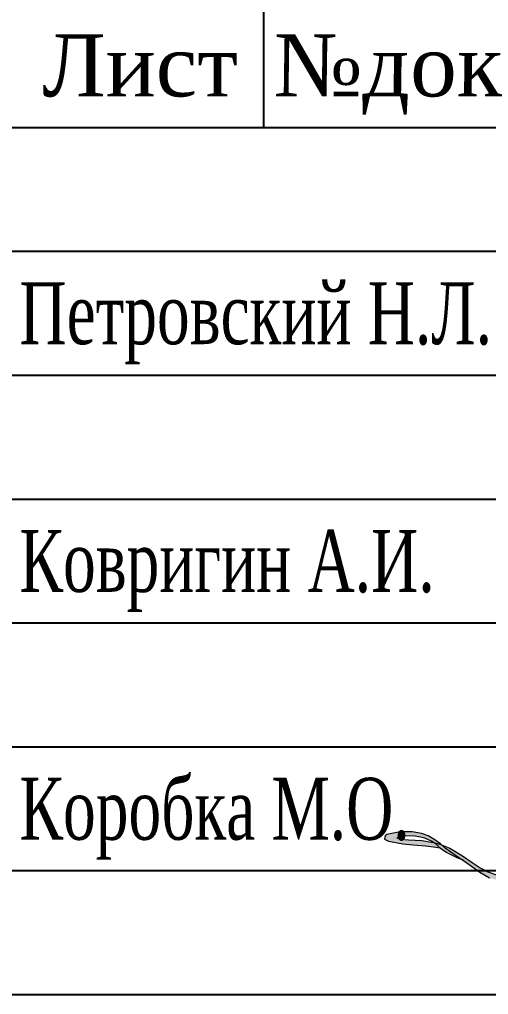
# Model space of a CAD drawing. Header units: millimetres. Extents: x 41890028 to 44740435, y 21258419 to 23626306.
# Drawn here: x 42661082 to 42670559, y 21258419 to 21278097 of the extents above; entities that cross this region are included whole.
import ezdxf
from ezdxf.enums import TextEntityAlignment as Align

# ---------------------------------------------------------------- set-up
doc = ezdxf.new("R2010")
doc.units = ezdxf.units.MM
doc.linetypes.add('______A_', pattern=[0])
for name, color, linetype in [('ГЛ_Штамп', 7, 'Continuous'), ('ГЛ_Штамп_РамкаВнутр', 7, 'Continuous'), ('ГЛ_Штамп_Текст', 7, 'Continuous')]:
    doc.layers.add(name, color=color, linetype=linetype)
doc.layers.add('ГЛ_Штамп_РамкаВнеш', color=6, linetype='Continuous', plot=False)
doc.styles.add('ГеологияШтамп', font='times.ttf')

# ---------------------------------------------------------------- blocks, each defined once
blk = doc.blocks.new('*U58')
at = {"layer": 'ГЛ_Штамп_РамкаВнеш'}
blk.add_lwpolyline([(0, 0), (210, 0), (210, 297), (0, 297)], close=True, dxfattribs=at)
at = {"layer": 'ГЛ_Штамп_РамкаВнутр'}
blk.add_lwpolyline([(20, 5), (205, 5), (205, 292), (20, 292)], close=True, dxfattribs=at)
at = {"layer": 'ГЛ_Штамп_Текст', "style": 'ГеологияШтамп', "flags": 8}
for tag, p in [('Приложение', (191.674, 288.5)), ('Лист', (205, 288.5))]:
    blk.add_attdef(tag, text='', height=3, dxfattribs=at).set_placement(p, align=Align.MIDDLE_RIGHT)
blk = doc.blocks.new('ГЛ_форма3')
at = {"layer": 'ГЛ_Штамп'}
for p, q in [((-155, 55), (-155, 30)), ((-185, 30), (0, 30)), ((-185, 25), (-120, 25)), ((-185, 20), (-120, 20)), ((-185, 15), (-120, 15)), ((-185, 10), (-120, 10)), ((-185, 5), (-120, 5)), ((-185, 0), (0, 0))]:
    blk.add_line(p, q, dxfattribs=at)
at = {"layer": 'ГЛ_Штамп_Текст', "style": 'ГеологияШтамп'}
blk.add_text('Лист', height=2.5, dxfattribs=at).set_placement((-159.99, 32.5), align=Align.MIDDLE_CENTER)
at = {"layer": 'ГЛ_Штамп_Текст', "style": 'ГеологияШтамп', "oblique": 0.8}
blk.add_text('№док', height=2.5, dxfattribs=at).set_placement((-149.993, 32.5), align=Align.MIDDLE_CENTER)
at = {"layer": 'ГЛ_Штамп_Текст', "style": 'ГеологияШтамп', "flags": 8}
for tag, height, p in [('Проект', 4, (-60, 50)), ('НаимПроекта1', 3, (-60, 41)), ('НаимПроекта2', 3, (-60, 35)), ('Альбом1', 2.8, (-85.109, 27.5)), ('Альбом2', 2.8, (-85.109, 22.5)), ('СТ', 3, (-42.5, 20.252)), ('Лист', 3, (-27.5, 20.252)), ('Лис-в', 3, (-10, 20.252)), ('Альбом3', 2.8, (-85.109, 17.5)), ('НаимЛист1', 2.8, (-85.109, 12.5)), ('НаимЛист2', 2.8, (-85.109, 7.5)), ('НаимЛист3', 2.8, (-85.109, 2.5))]:
    blk.add_attdef(tag, text='', height=height, dxfattribs=at).set_placement(p, align=Align.MIDDLE_CENTER)
at = {"layer": 'ГЛ_Штамп_Текст', "style": 'ГеологияШтамп', "width": 0.9, "flags": 8}
for tag, p in [('Надпись1', (-184.365, 22.5)), ('ФИО_1', (-164.87, 22.5)), ('Надпись2', (-184.365, 17.5)), ('ФИО_2', (-164.87, 17.5)), ('Надпись3', (-184.365, 12.5)), ('ФИО_3', (-164.87, 12.5)), ('Надпись4', (-184.365, 7.5)), ('ФИО_4', (-164.87, 7.5)), ('Надпись5', (-184.365, 2.5)), ('ФИО_5', (-164.87, 2.5))]:
    blk.add_attdef(tag, text='', height=2.5, dxfattribs=at).set_placement(p, align=Align.MIDDLE_LEFT)

msp = doc.modelspace()

# ---------------------------------------------------------------- hatches: boundary and pattern name
at = {"linetype": 'Continuous', "lineweight": 20}
h = msp.add_hatch(color=174, dxfattribs=at)
h.dxf.hatch_style = 1
h.paths.add_polyline_path([(42671603.861, 21261069.734), (42671845.361, 21261412.852), (42672235.57, 21262011.755), (42672617.076, 21262563.923), (42672968.041, 21263004.714), (42673186.08, 21263237.847), (42673560.734, 21263620.583), (42673681.312, 21263676.489), (42673750.212, 21263659.289), (42673659.778, 21263596.932), (42673547.816, 21263455.018), (42673373.403, 21263222.796), (42673071.756, 21262857.727), (42672811.218, 21262515.843), (42672552.747, 21262125.596), (42672406.332, 21261820.269), (42672384.804, 21261669.754), (42672402.023, 21261532.141), (42672490.303, 21261469.784), (42672578.583, 21261491.286), (42672864.957, 21261708.456), (42673149.177, 21261923.477), (42673302.055, 21262020.238), (42673487.667, 21262180.332), (42673802.032, 21262457.707), (42673998.442, 21262637.18), (42674110.412, 21262726.942), (42674115.484, 21262734.002), (42674322.792, 21262990.747), (42674243.444, 21262924.526), (42673969.29, 21262718.739), (42673723.355, 21262490.226), (42673530.609, 21262314.575), (42673299.646, 21262113.828), (42673040.249, 21261937.945), (42672792.173, 21261747.873), (42672589.005, 21261602.652), (42672509.878, 21261574.887), (42672490.632, 21261606.921), (42672490.632, 21261739.33), (42672514.16, 21261833.298), (42672561.202, 21261925.13), (42672638.195, 21262078.897), (42672706.738, 21262182.76), (42672862.857, 21262426.22), (42673096.008, 21262749.72), (42673284.204, 21262961.147), (42673493.781, 21263262.27), (42673790.456, 21263626.645), (42673932.14, 21263750.779), (42673970.901, 21263824.191), (42673970.901, 21263869.576), (42673958.869, 21263885.593), (42673839.907, 21263888.261), (42673806.495, 21263880.251), (42673692.882, 21263804.171), (42673464.723, 21263632.976), (42673154.895, 21263361.982), (42672913.167, 21263112.322), (42672740.896, 21262896.275), (42672546.821, 21262643.098), (42672376.026, 21262382.994), (42672118.521, 21262019.105), (42671939.66, 21261756.322), (42671704.616, 21261395.833), (42671516.071, 21261125.717), (42671322.594, 21260935.169), (42671198.499, 21260832.567), (42671113.098, 21260809.912), (42670950.309, 21260805.915), (42670743.484, 21260825.905), (42670544, 21260895.451), (42670391.888, 21260974.069), (42670227.763, 21261080.671), (42670034.286, 21261219.249), (42669780.848, 21261370.569), (42669613.697, 21261436.667), (42669681.75, 21261375.407), (42669910.721, 21261212.661), (42670121.76, 21261070.103), (42670386.6, 21260878.733), (42670578.232, 21260769.073), (42670822.261, 21260708.5), (42671076.336, 21260717.1), (42671188.298, 21260738.602), (42671386.393, 21260831.062), (42671491.899, 21260940.721)])
h = msp.add_hatch(color=174, dxfattribs=at)
h.dxf.hatch_style = 1
h.paths.add_polyline_path([(42668787.121, 21261604.222), (42668876.253, 21261614.82), (42669037.546, 21261621.177), (42669190.356, 21261595.746), (42669269.731, 21261574.297), (42669409.804, 21261510.716), (42669448.086, 21261488.126), (42669572.352, 21261453.016), (42669613.697, 21261436.667), (42669586.122, 21261461.489), (42669475.388, 21261544.282), (42669336.664, 21261622.29), (42669203.321, 21261666.676), (42669013.414, 21261704.339), (42668772.324, 21261704.339), (42668505.122, 21261647.678), (42668471.454, 21261623.467), (42668455.288, 21261556.215), (42668541.488, 21261511.829), (42668825.681, 21261460.718), (42669034.929, 21261441.707), (42669284.098, 21261417.496), (42669447.069, 21261401.355), (42669580.116, 21261377.038), (42669503.184, 21261455.611), (42669448.794, 21261487.708), (42669209.455, 21261525.804), (42668942.045, 21261542.76), (42668776.505, 21261555.477), (42668706.471, 21261578.79), (42668727.697, 21261587.266)])
h = msp.add_hatch(color=174, dxfattribs=at)
h.dxf.hatch_style = 1
h.paths.add_polyline_path([(42669681.75, 21261375.407), (42669613.697, 21261436.667), (42669572.352, 21261453.016), (42669450.558, 21261487.427), (42669448.794, 21261487.708), (42669503.184, 21261455.611), (42669596.564, 21261360.238), (42669706.922, 21261288.181), (42669923.397, 21261177.975), (42670006.242, 21261148.136), (42669910.721, 21261212.661)])

# ---------------------------------------------------------------- linework, layer by layer
at = {"color": 174, "linetype": '______A_', "lineweight": 20}
for points in [[(42670578.232, 21260769.073), (42670386.6, 21260878.733), (42670121.76, 21261070.103), (42669910.721, 21261212.661), (42669681.75, 21261375.407), (42669586.122, 21261461.489), (42669475.388, 21261544.282), (42669336.664, 21261622.29), (42669203.321, 21261666.676), (42669013.414, 21261704.339), (42668772.324, 21261704.339), (42668505.122, 21261647.678), (42668471.454, 21261623.467), (42668455.288, 21261556.215), (42668541.488, 21261511.829), (42668825.681, 21261460.718), (42669034.929, 21261441.707), (42669284.098, 21261417.496), (42669447.069, 21261401.355), (42669583.445, 21261376.43), (42669605.067, 21261361.583)], [(42670052.854, 21261131.347), (42669923.397, 21261177.975), (42669706.922, 21261288.181), (42669596.564, 21261360.238), (42669503.184, 21261455.611), (42669409.804, 21261510.716), (42669269.731, 21261574.297), (42669190.356, 21261595.746), (42669037.546, 21261621.177), (42668876.253, 21261614.82), (42668787.121, 21261604.222), (42668727.697, 21261587.266), (42668706.471, 21261578.79), (42668776.505, 21261555.477), (42668942.045, 21261542.76), (42669209.455, 21261525.804), (42669450.558, 21261487.427), (42669572.352, 21261453.016), (42669780.848, 21261370.569), (42670034.286, 21261219.249), (42670227.763, 21261080.671), (42670391.888, 21260974.069), (42670544, 21260895.451), (42670743.484, 21260825.905)]]:
    msp.add_lwpolyline(points, dxfattribs=at)

# ---------------------------------------------------------------- block references
at = {"xscale": 500, "yscale": 500, "zscale": 500}
msp.add_blockref('*U58', (42641015.842, 21258419.467), dxfattribs=at)
ref = msp.add_blockref('ГЛ_форма3', (42743515.842, 21260919.467), dxfattribs=dict(xscale=500, yscale=500, zscale=500))
ref.add_attrib('ФИО_1', 'Петровский Н.Л.', dxfattribs={"layer": 'ГЛ_Штамп_Текст', "height": 1250, "style": 'ГеологияШтамп', "width": 0.7}).set_placement((42661080.865, 21272169.467), align=Align.MIDDLE_LEFT)
ref.add_attrib('ФИО_3', 'Ковригин А.И.', dxfattribs={"layer": 'ГЛ_Штамп_Текст', "height": 1250, "style": 'ГеологияШтамп', "width": 0.7}).set_placement((42661080.865, 21267169.467), align=Align.MIDDLE_LEFT)
ref.add_attrib('ФИО_5', 'Коробка М.О.', dxfattribs={"layer": 'ГЛ_Штамп_Текст', "height": 1250, "style": 'ГеологияШтамп', "width": 0.7}).set_placement((42661080.865, 21262169.467), align=Align.MIDDLE_LEFT)

doc.saveas('drawing.dxf')
